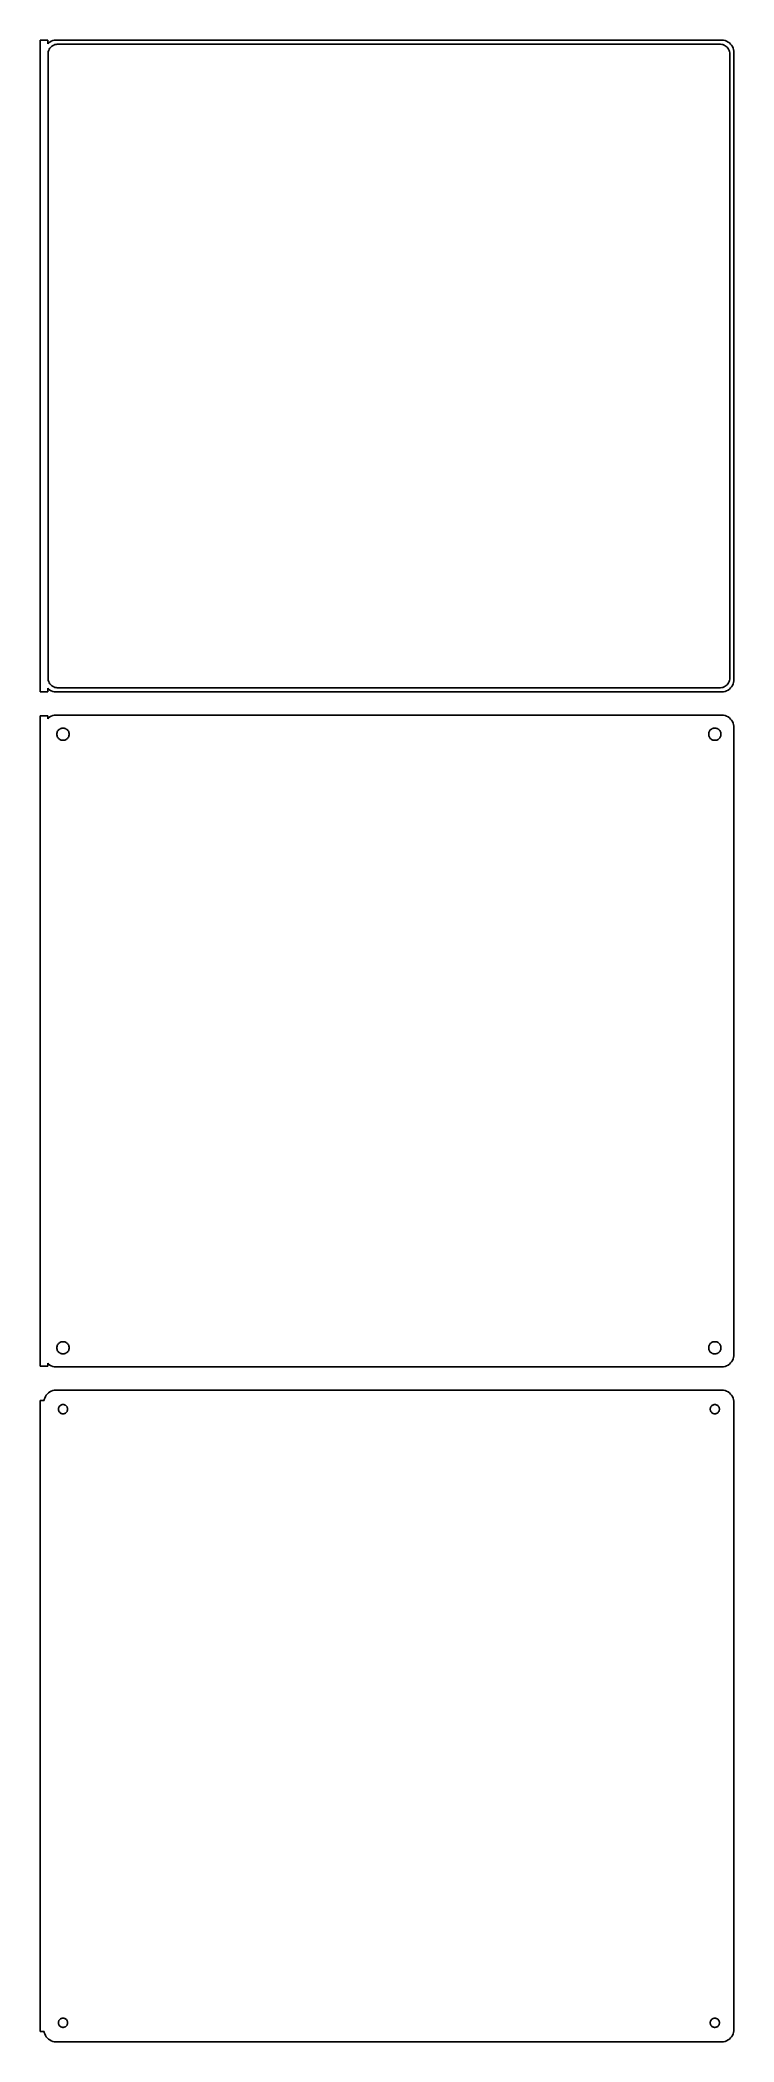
# Model space of a CAD drawing. Header units: metres. Extents: x -136 to 135, y 401 to 1183.
import ezdxf

# ---------------------------------------------------------------- set-up
doc = ezdxf.new("R2010")
doc.units = ezdxf.units.M

msp = doc.modelspace()

# ---------------------------------------------------------------- linework, layer by layer
for p, q in [((-133.5, 1183.49), (-136.5, 1183.49)), ((-136.5, 1183.49), (-136.5, 928.51)), ((-133.5, 1182.06), (-133.5, 1183.49)), ((-133.187, 1182.35), (-133.5, 1182.06)), ((-132.679, 1182.72), (-133.187, 1182.35)), ((-132.129, 1183.02), (-132.679, 1182.72)), ((-131.545, 1183.26), (-132.129, 1183.02)), ((-130.937, 1183.41), (-131.545, 1183.26)), ((-130.314, 1183.49), (-130.937, 1183.41)), ((130.314, 1183.49), (-130.314, 1183.49)), ((130.937, 1183.41), (130.314, 1183.49)), ((131.545, 1183.26), (130.937, 1183.41)), ((132.129, 1183.02), (131.545, 1183.26)), ((132.679, 1182.72), (132.129, 1183.02)), ((133.187, 1182.35), (132.679, 1182.72)), ((133.645, 1181.92), (133.187, 1182.35)), ((-133.373, 1178), (-133.342, 1178.49)), ((-133.373, 934), (-133.373, 1178)), ((-133.342, 1178.49), (-133.251, 1178.96)), ((-133.251, 1178.96), (-133.101, 1179.43)), ((-133.101, 1179.43), (-132.894, 1179.87)), ((-132.894, 1179.87), (-132.633, 1180.28)), ((-132.633, 1180.28), (-132.323, 1180.65)), ((-132.323, 1180.65), (-131.969, 1180.98)), ((-131.969, 1180.98), (-131.575, 1181.27)), ((-131.575, 1181.27), (-131.149, 1181.5)), ((-131.149, 1181.5), (-130.697, 1181.68)), ((-130.697, 1181.68), (-130.226, 1181.8)), ((-130.226, 1181.8), (-129.743, 1181.86)), ((-129.743, 1181.86), (129.743, 1181.86)), ((129.743, 1181.86), (130.226, 1181.8)), ((130.226, 1181.8), (130.697, 1181.68)), ((130.697, 1181.68), (131.149, 1181.5)), ((131.149, 1181.5), (131.575, 1181.27)), ((131.575, 1181.27), (131.969, 1180.98)), ((131.969, 1180.98), (132.323, 1180.65)), ((132.323, 1180.65), (132.633, 1180.28)), ((132.633, 1180.28), (132.894, 1179.87)), ((132.894, 1179.87), (133.101, 1179.43)), ((133.101, 1179.43), (133.251, 1178.96)), ((133.251, 1178.96), (133.342, 1178.49)), ((133.342, 1178.49), (133.373, 1178)), ((133.373, 1178), (133.373, 934)), ((134.045, 1181.44), (133.645, 1181.92)), ((134.382, 1180.91), (134.045, 1181.44)), ((134.649, 1180.34), (134.382, 1180.91)), ((134.843, 1179.74), (134.649, 1180.34)), ((134.961, 1179.13), (134.843, 1179.74)), ((135, 1178.5), (134.961, 1179.13)), ((135, 933.5), (135, 1178.5)), ((-133.342, 933.515), (-133.373, 934)), ((-133.251, 933.037), (-133.342, 933.515)), ((-133.101, 932.574), (-133.251, 933.037)), ((-132.894, 932.134), (-133.101, 932.574)), ((-132.633, 931.724), (-132.894, 932.134)), ((132.894, 932.134), (132.633, 931.724)), ((133.101, 932.574), (132.894, 932.134)), ((133.251, 933.037), (133.101, 932.574)), ((133.342, 933.515), (133.251, 933.037)), ((133.373, 934), (133.342, 933.515)), ((134.649, 931.659), (134.843, 932.257)), ((134.843, 932.257), (134.961, 932.873)), ((134.961, 932.873), (135, 933.5)), ((-136.5, 928.51), (-133.5, 928.51)), ((-133.5, 929.941), (-133.187, 929.647)), ((-133.5, 928.51), (-133.5, 929.941)), ((-133.187, 929.647), (-132.679, 929.278)), ((-132.679, 929.278), (-132.129, 928.976)), ((-132.323, 931.349), (-132.633, 931.724)), ((-131.969, 931.016), (-132.323, 931.349)), ((-132.129, 928.976), (-131.545, 928.745)), ((-131.575, 930.73), (-131.969, 931.016)), ((-131.149, 930.496), (-131.575, 930.73)), ((-131.545, 928.745), (-130.937, 928.589)), ((-130.697, 930.317), (-131.149, 930.496)), ((-130.937, 928.589), (-130.314, 928.51)), ((-130.226, 930.196), (-130.697, 930.317)), ((-130.314, 928.51), (130.314, 928.51)), ((-129.743, 930.135), (-130.226, 930.196)), ((129.743, 930.135), (-129.743, 930.135)), ((130.226, 930.196), (129.743, 930.135)), ((130.697, 930.317), (130.226, 930.196)), ((130.314, 928.51), (130.937, 928.589)), ((131.149, 930.496), (130.697, 930.317)), ((130.937, 928.589), (131.545, 928.745)), ((131.575, 930.73), (131.149, 930.496)), ((131.545, 928.745), (132.129, 928.976)), ((131.969, 931.016), (131.575, 930.73)), ((132.323, 931.349), (131.969, 931.016)), ((132.129, 928.976), (132.679, 929.278)), ((132.633, 931.724), (132.323, 931.349)), ((132.679, 929.278), (133.187, 929.647)), ((133.187, 929.647), (133.645, 930.077)), ((133.645, 930.077), (134.045, 930.561)), ((134.045, 930.561), (134.382, 931.091)), ((134.382, 931.091), (134.649, 931.659)), ((-133.5, 919.115), (-136.5, 919.115)), ((-136.5, 919.115), (-136.5, 664.885)), ((-133.5, 918.059), (-133.5, 919.115)), ((-133.187, 918.353), (-133.5, 918.059)), ((-132.679, 918.722), (-133.187, 918.353)), ((-132.129, 919.024), (-132.679, 918.722)), ((-131.545, 919.255), (-132.129, 919.024)), ((-130.937, 919.411), (-131.545, 919.255)), ((-130.314, 919.49), (-130.937, 919.411)), ((130.314, 919.49), (-130.314, 919.49)), ((130.937, 919.411), (130.314, 919.49)), ((131.545, 919.255), (130.937, 919.411)), ((132.129, 919.024), (131.545, 919.255)), ((132.679, 918.722), (132.129, 919.024)), ((133.187, 918.353), (132.679, 918.722)), ((133.645, 917.923), (133.187, 918.353)), ((134.045, 917.439), (133.645, 917.923)), ((134.382, 916.909), (134.045, 917.439)), ((134.649, 916.341), (134.382, 916.909)), ((134.843, 915.743), (134.649, 916.341)), ((-129.9, 912), (-129.881, 912.301)), ((-129.881, 911.699), (-129.9, 912)), ((-129.881, 912.301), (-129.825, 912.597)), ((-129.825, 911.403), (-129.881, 911.699)), ((-129.825, 912.597), (-129.731, 912.883)), ((-129.731, 911.117), (-129.825, 911.403)), ((-129.731, 912.883), (-129.603, 913.156)), ((-129.603, 910.844), (-129.731, 911.117)), ((-129.603, 913.156), (-129.442, 913.411)), ((-129.442, 910.589), (-129.603, 910.844)), ((-129.442, 913.411), (-129.25, 913.643)), ((-129.25, 910.357), (-129.442, 910.589)), ((-129.25, 913.643), (-129.03, 913.849)), ((-129.03, 910.151), (-129.25, 910.357)), ((-129.03, 913.849), (-128.786, 914.026)), ((-128.786, 909.974), (-129.03, 910.151)), ((-128.786, 914.026), (-128.522, 914.172)), ((-128.522, 909.828), (-128.786, 909.974)), ((-128.522, 914.172), (-128.242, 914.283)), ((-128.242, 909.717), (-128.522, 909.828)), ((-128.242, 914.283), (-127.95, 914.357)), ((-127.95, 909.643), (-128.242, 909.717)), ((-127.95, 914.357), (-127.651, 914.395)), ((-127.651, 909.605), (-127.95, 909.643)), ((-127.651, 914.395), (-127.349, 914.395)), ((-127.349, 909.605), (-127.651, 909.605)), ((-127.349, 914.395), (-127.05, 914.357)), ((-127.05, 909.643), (-127.349, 909.605)), ((-127.05, 914.357), (-126.758, 914.283)), ((-126.758, 909.717), (-127.05, 909.643)), ((-126.758, 914.283), (-126.478, 914.172)), ((-126.478, 909.828), (-126.758, 909.717)), ((-126.478, 914.172), (-126.214, 914.026)), ((-126.214, 909.974), (-126.478, 909.828)), ((-126.214, 914.026), (-125.97, 913.849)), ((-125.97, 910.151), (-126.214, 909.974)), ((-125.97, 913.849), (-125.75, 913.643)), ((-125.75, 910.357), (-125.97, 910.151)), ((-125.75, 913.643), (-125.558, 913.411)), ((-125.558, 910.589), (-125.75, 910.357)), ((-125.558, 913.411), (-125.397, 913.156)), ((-125.397, 910.844), (-125.558, 910.589)), ((-125.397, 913.156), (-125.269, 912.883)), ((-125.269, 911.117), (-125.397, 910.844)), ((-125.269, 912.883), (-125.175, 912.597)), ((-125.175, 911.403), (-125.269, 911.117)), ((-125.175, 912.597), (-125.119, 912.301)), ((-125.119, 911.699), (-125.175, 911.403)), ((-125.119, 912.301), (-125.1, 912)), ((-125.1, 912), (-125.119, 911.699)), ((125.1, 912), (125.119, 912.301)), ((125.119, 911.699), (125.1, 912)), ((125.119, 912.301), (125.175, 912.597)), ((125.175, 911.403), (125.119, 911.699)), ((125.175, 912.597), (125.269, 912.883)), ((125.269, 911.117), (125.175, 911.403)), ((125.269, 912.883), (125.397, 913.156)), ((125.397, 910.844), (125.269, 911.117)), ((125.397, 913.156), (125.558, 913.411)), ((125.558, 910.589), (125.397, 910.844)), ((125.558, 913.411), (125.75, 913.643)), ((125.75, 910.357), (125.558, 910.589)), ((125.75, 913.643), (125.97, 913.849)), ((125.97, 910.151), (125.75, 910.357)), ((125.97, 913.849), (126.214, 914.026)), ((126.214, 909.974), (125.97, 910.151)), ((126.214, 914.026), (126.478, 914.172)), ((126.478, 909.828), (126.214, 909.974)), ((126.478, 914.172), (126.758, 914.283)), ((126.758, 909.717), (126.478, 909.828)), ((126.758, 914.283), (127.05, 914.357)), ((127.05, 909.643), (126.758, 909.717)), ((127.05, 914.357), (127.349, 914.395)), ((127.349, 909.605), (127.05, 909.643)), ((127.349, 914.395), (127.651, 914.395)), ((127.651, 909.605), (127.349, 909.605)), ((127.651, 914.395), (127.95, 914.357)), ((127.95, 909.643), (127.651, 909.605)), ((127.95, 914.357), (128.242, 914.283)), ((128.242, 909.717), (127.95, 909.643)), ((128.242, 914.283), (128.522, 914.172)), ((128.522, 909.828), (128.242, 909.717)), ((128.522, 914.172), (128.786, 914.026)), ((128.786, 909.974), (128.522, 909.828)), ((128.786, 914.026), (129.03, 913.849)), ((129.03, 910.151), (128.786, 909.974)), ((129.03, 913.849), (129.25, 913.643)), ((129.25, 910.357), (129.03, 910.151)), ((129.25, 913.643), (129.442, 913.411)), ((129.442, 910.589), (129.25, 910.357)), ((129.442, 913.411), (129.603, 913.156)), ((129.603, 910.844), (129.442, 910.589)), ((129.603, 913.156), (129.731, 912.883)), ((129.731, 911.117), (129.603, 910.844)), ((129.731, 912.883), (129.825, 912.597)), ((129.825, 911.403), (129.731, 911.117)), ((129.825, 912.597), (129.881, 912.301)), ((129.881, 911.699), (129.825, 911.403)), ((129.881, 912.301), (129.9, 912)), ((129.9, 912), (129.881, 911.699)), ((134.961, 915.127), (134.843, 915.743)), ((135, 914.5), (134.961, 915.127)), ((135, 669.5), (135, 914.5)), ((-129.603, 673.156), (-129.442, 673.411)), ((-129.442, 673.411), (-129.25, 673.643)), ((-129.25, 673.643), (-129.03, 673.849)), ((-129.03, 673.849), (-128.786, 674.026)), ((-128.786, 674.026), (-128.522, 674.172)), ((-128.522, 674.172), (-128.242, 674.283)), ((-128.242, 674.283), (-127.95, 674.357)), ((-127.95, 674.357), (-127.651, 674.395)), ((-127.651, 674.395), (-127.349, 674.395)), ((-127.349, 674.395), (-127.05, 674.357)), ((-127.05, 674.357), (-126.758, 674.283)), ((-126.758, 674.283), (-126.478, 674.172)), ((-126.478, 674.172), (-126.214, 674.026)), ((-126.214, 674.026), (-125.97, 673.849)), ((-125.97, 673.849), (-125.75, 673.643)), ((-125.75, 673.643), (-125.558, 673.411)), ((-125.558, 673.411), (-125.397, 673.156)), ((125.397, 673.156), (125.558, 673.411)), ((125.558, 673.411), (125.75, 673.643)), ((125.75, 673.643), (125.97, 673.849)), ((125.97, 673.849), (126.214, 674.026)), ((126.214, 674.026), (126.478, 674.172)), ((126.478, 674.172), (126.758, 674.283)), ((126.758, 674.283), (127.05, 674.357)), ((127.05, 674.357), (127.349, 674.395)), ((127.349, 674.395), (127.651, 674.395)), ((127.651, 674.395), (127.95, 674.357)), ((127.95, 674.357), (128.242, 674.283)), ((128.242, 674.283), (128.522, 674.172)), ((128.522, 674.172), (128.786, 674.026)), ((128.786, 674.026), (129.03, 673.849)), ((129.03, 673.849), (129.25, 673.643)), ((129.25, 673.643), (129.442, 673.411)), ((129.442, 673.411), (129.603, 673.156)), ((-133.5, 664.885), (-133.5, 665.941)), ((-133.5, 665.941), (-133.187, 665.647)), ((-133.187, 665.647), (-132.679, 665.278)), ((-129.9, 672), (-129.881, 672.301)), ((-129.881, 671.699), (-129.9, 672)), ((-129.881, 672.301), (-129.825, 672.597)), ((-129.825, 671.403), (-129.881, 671.699)), ((-129.825, 672.597), (-129.731, 672.883)), ((-129.731, 671.117), (-129.825, 671.403)), ((-129.731, 672.883), (-129.603, 673.156)), ((-129.603, 670.844), (-129.731, 671.117)), ((-129.442, 670.589), (-129.603, 670.844)), ((-129.25, 670.357), (-129.442, 670.589)), ((-129.03, 670.151), (-129.25, 670.357)), ((-128.786, 669.974), (-129.03, 670.151)), ((-128.522, 669.828), (-128.786, 669.974)), ((-128.242, 669.717), (-128.522, 669.828)), ((-127.95, 669.643), (-128.242, 669.717)), ((-127.651, 669.605), (-127.95, 669.643)), ((-127.349, 669.605), (-127.651, 669.605)), ((-127.05, 669.643), (-127.349, 669.605)), ((-126.758, 669.717), (-127.05, 669.643)), ((-126.478, 669.828), (-126.758, 669.717)), ((-126.214, 669.974), (-126.478, 669.828)), ((-125.97, 670.151), (-126.214, 669.974)), ((-125.75, 670.357), (-125.97, 670.151)), ((-125.558, 670.589), (-125.75, 670.357)), ((-125.397, 670.844), (-125.558, 670.589)), ((-125.397, 673.156), (-125.269, 672.883)), ((-125.269, 671.117), (-125.397, 670.844)), ((-125.269, 672.883), (-125.175, 672.597)), ((-125.175, 671.403), (-125.269, 671.117)), ((-125.175, 672.597), (-125.119, 672.301)), ((-125.119, 671.699), (-125.175, 671.403)), ((-125.119, 672.301), (-125.1, 672)), ((-125.1, 672), (-125.119, 671.699)), ((125.1, 672), (125.119, 672.301)), ((125.119, 671.699), (125.1, 672)), ((125.119, 672.301), (125.175, 672.597)), ((125.175, 671.403), (125.119, 671.699)), ((125.175, 672.597), (125.269, 672.883)), ((125.269, 671.117), (125.175, 671.403)), ((125.269, 672.883), (125.397, 673.156)), ((125.397, 670.844), (125.269, 671.117)), ((125.558, 670.589), (125.397, 670.844)), ((125.75, 670.357), (125.558, 670.589)), ((125.97, 670.151), (125.75, 670.357)), ((126.214, 669.974), (125.97, 670.151)), ((126.478, 669.828), (126.214, 669.974)), ((126.758, 669.717), (126.478, 669.828)), ((127.05, 669.643), (126.758, 669.717)), ((127.349, 669.605), (127.05, 669.643)), ((127.651, 669.605), (127.349, 669.605)), ((127.95, 669.643), (127.651, 669.605)), ((128.242, 669.717), (127.95, 669.643)), ((128.522, 669.828), (128.242, 669.717)), ((128.786, 669.974), (128.522, 669.828)), ((129.03, 670.151), (128.786, 669.974)), ((129.25, 670.357), (129.03, 670.151)), ((129.442, 670.589), (129.25, 670.357)), ((129.603, 670.844), (129.442, 670.589)), ((129.603, 673.156), (129.731, 672.883)), ((129.731, 671.117), (129.603, 670.844)), ((129.731, 672.883), (129.825, 672.597)), ((129.825, 671.403), (129.731, 671.117)), ((129.825, 672.597), (129.881, 672.301)), ((129.881, 671.699), (129.825, 671.403)), ((129.881, 672.301), (129.9, 672)), ((129.9, 672), (129.881, 671.699)), ((132.679, 665.278), (133.187, 665.647)), ((133.187, 665.647), (133.645, 666.077)), ((133.645, 666.077), (134.045, 666.561)), ((134.045, 666.561), (134.382, 667.091)), ((134.382, 667.091), (134.649, 667.659)), ((134.649, 667.659), (134.843, 668.257)), ((134.843, 668.257), (134.961, 668.873)), ((134.961, 668.873), (135, 669.5)), ((-136.5, 664.885), (-133.5, 664.885)), ((-132.679, 665.278), (-132.129, 664.976)), ((-132.129, 664.976), (-131.545, 664.745)), ((-131.545, 664.745), (-130.937, 664.589)), ((-130.937, 664.589), (-130.314, 664.51)), ((-130.314, 664.51), (130.314, 664.51)), ((130.314, 664.51), (130.937, 664.589)), ((130.937, 664.589), (131.545, 664.745)), ((131.545, 664.745), (132.129, 664.976)), ((132.129, 664.976), (132.679, 665.278)), ((-134.9, 651.444), (-136.5, 651.444)), ((-136.5, 651.444), (-136.5, 404.556)), ((-134.843, 651.743), (-134.9, 651.444)), ((-134.649, 652.341), (-134.843, 651.743)), ((-134.382, 652.909), (-134.649, 652.341)), ((-134.045, 653.439), (-134.382, 652.909)), ((-133.645, 653.923), (-134.045, 653.439)), ((-133.187, 654.353), (-133.645, 653.923)), ((-132.679, 654.722), (-133.187, 654.353)), ((-132.129, 655.024), (-132.679, 654.722)), ((-131.545, 655.255), (-132.129, 655.024)), ((-130.937, 655.411), (-131.545, 655.255)), ((-130.314, 655.49), (-130.937, 655.411)), ((130.314, 655.49), (-130.314, 655.49)), ((130.937, 655.411), (130.314, 655.49)), ((131.545, 655.255), (130.937, 655.411)), ((132.129, 655.024), (131.545, 655.255)), ((132.679, 654.722), (132.129, 655.024)), ((133.187, 654.353), (132.679, 654.722)), ((133.645, 653.923), (133.187, 654.353)), ((134.045, 653.439), (133.645, 653.923)), ((134.382, 652.909), (134.045, 653.439)), ((134.649, 652.341), (134.382, 652.909)), ((134.843, 651.743), (134.649, 652.341)), ((134.961, 651.127), (134.843, 651.743)), ((135, 650.5), (134.961, 651.127)), ((135, 405.5), (135, 650.5)), ((-129.3, 648), (-129.286, 648.226)), ((-129.286, 647.774), (-129.3, 648)), ((-129.286, 648.226), (-129.243, 648.448)), ((-129.243, 647.552), (-129.286, 647.774)), ((-129.243, 648.448), (-129.174, 648.663)), ((-129.174, 647.337), (-129.243, 647.552)), ((-129.174, 648.663), (-129.077, 648.867)), ((-129.077, 647.133), (-129.174, 647.337)), ((-129.077, 648.867), (-128.956, 649.058)), ((-128.956, 646.942), (-129.077, 647.133)), ((-128.956, 649.058), (-128.812, 649.232)), ((-128.812, 646.768), (-128.956, 646.942)), ((-128.812, 649.232), (-128.647, 649.387)), ((-128.647, 646.613), (-128.812, 646.768)), ((-128.647, 649.387), (-128.464, 649.52)), ((-128.464, 646.48), (-128.647, 646.613)), ((-128.464, 649.52), (-128.266, 649.629)), ((-128.266, 646.371), (-128.464, 646.48)), ((-128.266, 649.629), (-128.056, 649.712)), ((-128.056, 646.288), (-128.266, 646.371)), ((-128.056, 649.712), (-127.837, 649.768)), ((-127.837, 646.232), (-128.056, 646.288)), ((-127.837, 649.768), (-127.613, 649.796)), ((-127.613, 646.204), (-127.837, 646.232)), ((-127.613, 649.796), (-127.387, 649.796)), ((-127.387, 646.204), (-127.613, 646.204)), ((-127.387, 649.796), (-127.163, 649.768)), ((-127.163, 646.232), (-127.387, 646.204)), ((-127.163, 649.768), (-126.944, 649.712)), ((-126.944, 646.288), (-127.163, 646.232)), ((-126.944, 649.712), (-126.734, 649.629)), ((-126.734, 646.371), (-126.944, 646.288)), ((-126.734, 649.629), (-126.536, 649.52)), ((-126.536, 646.48), (-126.734, 646.371)), ((-126.536, 649.52), (-126.353, 649.387)), ((-126.353, 646.613), (-126.536, 646.48)), ((-126.353, 649.387), (-126.188, 649.232)), ((-126.188, 646.768), (-126.353, 646.613)), ((-126.188, 649.232), (-126.044, 649.058)), ((-126.044, 646.942), (-126.188, 646.768)), ((-126.044, 649.058), (-125.923, 648.867)), ((-125.923, 647.133), (-126.044, 646.942)), ((-125.923, 648.867), (-125.826, 648.663)), ((-125.826, 647.337), (-125.923, 647.133)), ((-125.826, 648.663), (-125.757, 648.448)), ((-125.757, 647.552), (-125.826, 647.337)), ((-125.757, 648.448), (-125.714, 648.226)), ((-125.714, 647.774), (-125.757, 647.552)), ((-125.714, 648.226), (-125.7, 648)), ((-125.7, 648), (-125.714, 647.774)), ((125.7, 648), (125.714, 648.226)), ((125.714, 647.774), (125.7, 648)), ((125.714, 648.226), (125.757, 648.448)), ((125.757, 647.552), (125.714, 647.774)), ((125.757, 648.448), (125.826, 648.663)), ((125.826, 647.337), (125.757, 647.552)), ((125.826, 648.663), (125.923, 648.867)), ((125.923, 647.133), (125.826, 647.337)), ((125.923, 648.867), (126.044, 649.058)), ((126.044, 646.942), (125.923, 647.133)), ((126.044, 649.058), (126.188, 649.232)), ((126.188, 646.768), (126.044, 646.942)), ((126.188, 649.232), (126.353, 649.387)), ((126.353, 646.613), (126.188, 646.768)), ((126.353, 649.387), (126.536, 649.52)), ((126.536, 646.48), (126.353, 646.613)), ((126.536, 649.52), (126.734, 649.629)), ((126.734, 646.371), (126.536, 646.48)), ((126.734, 649.629), (126.944, 649.712)), ((126.944, 646.288), (126.734, 646.371)), ((126.944, 649.712), (127.163, 649.768)), ((127.163, 646.232), (126.944, 646.288)), ((127.163, 649.768), (127.387, 649.796)), ((127.387, 646.204), (127.163, 646.232)), ((127.387, 649.796), (127.613, 649.796)), ((127.613, 646.204), (127.387, 646.204)), ((127.613, 649.796), (127.837, 649.768)), ((127.837, 646.232), (127.613, 646.204)), ((127.837, 649.768), (128.056, 649.712)), ((128.056, 646.288), (127.837, 646.232)), ((128.056, 649.712), (128.266, 649.629)), ((128.266, 646.371), (128.056, 646.288)), ((128.266, 649.629), (128.464, 649.52)), ((128.464, 646.48), (128.266, 646.371)), ((128.464, 649.52), (128.647, 649.387)), ((128.647, 646.613), (128.464, 646.48)), ((128.647, 649.387), (128.812, 649.232)), ((128.812, 646.768), (128.647, 646.613)), ((128.812, 649.232), (128.956, 649.058)), ((128.956, 646.942), (128.812, 646.768)), ((128.956, 649.058), (129.077, 648.867)), ((129.077, 647.133), (128.956, 646.942)), ((129.077, 648.867), (129.174, 648.663)), ((129.174, 647.337), (129.077, 647.133)), ((129.174, 648.663), (129.243, 648.448)), ((129.243, 647.552), (129.174, 647.337)), ((129.243, 648.448), (129.286, 648.226)), ((129.286, 647.774), (129.243, 647.552)), ((129.286, 648.226), (129.3, 648)), ((129.3, 648), (129.286, 647.774)), ((-129.3, 408), (-129.286, 408.226)), ((-129.286, 407.774), (-129.3, 408)), ((-129.286, 408.226), (-129.243, 408.448)), ((-129.243, 407.552), (-129.286, 407.774)), ((-129.243, 408.448), (-129.174, 408.663)), ((-129.174, 407.337), (-129.243, 407.552)), ((-129.174, 408.663), (-129.077, 408.867)), ((-129.077, 407.133), (-129.174, 407.337)), ((-129.077, 408.867), (-128.956, 409.058)), ((-128.956, 409.058), (-128.812, 409.232)), ((-128.812, 409.232), (-128.647, 409.387)), ((-128.647, 409.387), (-128.464, 409.52)), ((-128.464, 409.52), (-128.266, 409.629)), ((-128.266, 409.629), (-128.056, 409.712)), ((-128.056, 409.712), (-127.837, 409.768)), ((-127.837, 409.768), (-127.613, 409.796)), ((-127.613, 409.796), (-127.387, 409.796)), ((-127.387, 409.796), (-127.163, 409.768)), ((-127.163, 409.768), (-126.944, 409.712)), ((-126.944, 409.712), (-126.734, 409.629)), ((-126.734, 409.629), (-126.536, 409.52)), ((-126.536, 409.52), (-126.353, 409.387)), ((-126.353, 409.387), (-126.188, 409.232)), ((-126.188, 409.232), (-126.044, 409.058)), ((-126.044, 409.058), (-125.923, 408.867)), ((-125.923, 408.867), (-125.826, 408.663)), ((-125.826, 407.337), (-125.923, 407.133)), ((-125.826, 408.663), (-125.757, 408.448)), ((-125.757, 407.552), (-125.826, 407.337)), ((-125.757, 408.448), (-125.714, 408.226)), ((-125.714, 407.774), (-125.757, 407.552)), ((-125.714, 408.226), (-125.7, 408)), ((-125.7, 408), (-125.714, 407.774)), ((125.7, 408), (125.714, 408.226)), ((125.714, 407.774), (125.7, 408)), ((125.714, 408.226), (125.757, 408.448)), ((125.757, 407.552), (125.714, 407.774)), ((125.757, 408.448), (125.826, 408.663)), ((125.826, 407.337), (125.757, 407.552)), ((125.826, 408.663), (125.923, 408.867)), ((125.923, 407.133), (125.826, 407.337)), ((125.923, 408.867), (126.044, 409.058)), ((126.044, 409.058), (126.188, 409.232)), ((126.188, 409.232), (126.353, 409.387)), ((126.353, 409.387), (126.536, 409.52)), ((126.536, 409.52), (126.734, 409.629)), ((126.734, 409.629), (126.944, 409.712)), ((126.944, 409.712), (127.163, 409.768)), ((127.163, 409.768), (127.387, 409.796)), ((127.387, 409.796), (127.613, 409.796)), ((127.613, 409.796), (127.837, 409.768)), ((127.837, 409.768), (128.056, 409.712)), ((128.056, 409.712), (128.266, 409.629)), ((128.266, 409.629), (128.464, 409.52)), ((128.464, 409.52), (128.647, 409.387)), ((128.647, 409.387), (128.812, 409.232)), ((128.812, 409.232), (128.956, 409.058)), ((128.956, 409.058), (129.077, 408.867)), ((129.077, 408.867), (129.174, 408.663)), ((129.174, 407.337), (129.077, 407.133)), ((129.174, 408.663), (129.243, 408.448)), ((129.243, 407.552), (129.174, 407.337)), ((129.243, 408.448), (129.286, 408.226)), ((129.286, 407.774), (129.243, 407.552)), ((129.286, 408.226), (129.3, 408)), ((129.3, 408), (129.286, 407.774)), ((-136.5, 404.556), (-134.9, 404.556)), ((-134.9, 404.556), (-134.843, 404.257)), ((-134.843, 404.257), (-134.649, 403.659)), ((-134.649, 403.659), (-134.382, 403.091)), ((-134.382, 403.091), (-134.045, 402.561)), ((-134.045, 402.561), (-133.645, 402.077)), ((-133.645, 402.077), (-133.187, 401.647)), ((-133.187, 401.647), (-132.679, 401.278)), ((-132.679, 401.278), (-132.129, 400.976)), ((-132.129, 400.976), (-131.545, 400.745)), ((-131.545, 400.745), (-130.937, 400.589)), ((-130.937, 400.589), (-130.314, 400.51)), ((-130.314, 400.51), (130.314, 400.51)), ((-128.956, 406.942), (-129.077, 407.133)), ((-128.812, 406.768), (-128.956, 406.942)), ((-128.647, 406.613), (-128.812, 406.768)), ((-128.464, 406.48), (-128.647, 406.613)), ((-128.266, 406.371), (-128.464, 406.48)), ((-128.056, 406.288), (-128.266, 406.371)), ((-127.837, 406.232), (-128.056, 406.288)), ((-127.613, 406.204), (-127.837, 406.232)), ((-127.387, 406.204), (-127.613, 406.204)), ((-127.163, 406.232), (-127.387, 406.204)), ((-126.944, 406.288), (-127.163, 406.232)), ((-126.734, 406.371), (-126.944, 406.288)), ((-126.536, 406.48), (-126.734, 406.371)), ((-126.353, 406.613), (-126.536, 406.48)), ((-126.188, 406.768), (-126.353, 406.613)), ((-126.044, 406.942), (-126.188, 406.768)), ((-125.923, 407.133), (-126.044, 406.942)), ((126.044, 406.942), (125.923, 407.133)), ((126.188, 406.768), (126.044, 406.942)), ((126.353, 406.613), (126.188, 406.768)), ((126.536, 406.48), (126.353, 406.613)), ((126.734, 406.371), (126.536, 406.48)), ((126.944, 406.288), (126.734, 406.371)), ((127.163, 406.232), (126.944, 406.288)), ((127.387, 406.204), (127.163, 406.232)), ((127.613, 406.204), (127.387, 406.204)), ((127.837, 406.232), (127.613, 406.204)), ((128.056, 406.288), (127.837, 406.232)), ((128.266, 406.371), (128.056, 406.288)), ((128.464, 406.48), (128.266, 406.371)), ((128.647, 406.613), (128.464, 406.48)), ((128.812, 406.768), (128.647, 406.613)), ((128.956, 406.942), (128.812, 406.768)), ((129.077, 407.133), (128.956, 406.942)), ((130.314, 400.51), (130.937, 400.589)), ((130.937, 400.589), (131.545, 400.745)), ((131.545, 400.745), (132.129, 400.976)), ((132.129, 400.976), (132.679, 401.278)), ((132.679, 401.278), (133.187, 401.647)), ((133.187, 401.647), (133.645, 402.077)), ((133.645, 402.077), (134.045, 402.561)), ((134.045, 402.561), (134.382, 403.091)), ((134.382, 403.091), (134.649, 403.659)), ((134.649, 403.659), (134.843, 404.257)), ((134.843, 404.257), (134.961, 404.873)), ((134.961, 404.873), (135, 405.5))]:
    msp.add_line(p, q)

doc.saveas('drawing.dxf')
